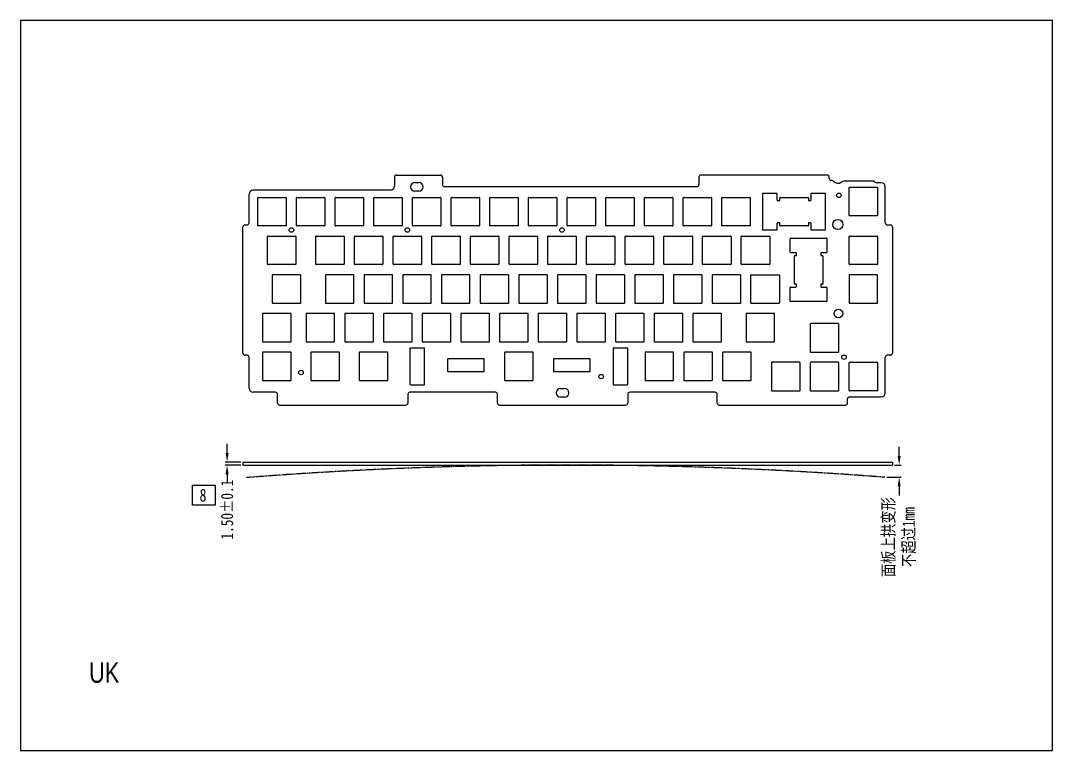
# Model space of a CAD drawing. Header units: inches. Extents: x 1466 to 2556, y -36 to 323.
# Drawn here: x 2049 to 2556, y -36 to 323 of the extents above; entities that cross this region are included whole.
import ezdxf

# ---------------------------------------------------------------- set-up
doc = ezdxf.new("R2010")
doc.units = ezdxf.units.IN
doc.header["$LTSCALE"] = 0.909449
doc.header["$MEASUREMENT"] = 0
doc.header["$PDMODE"] = 3
doc.header["$PDSIZE"] = 0.3125
doc.linetypes.add('CENTER', pattern=[0.6, 0.375, -0.075, 0.075, -0.075])
doc.linetypes.add('PHANTOM', pattern=[0.8, 0.45, -0.05, 0.1, -0.05, 0.1, -0.05])
doc.layers.get('0').update_dxf_attribs({"linetype": 'CONTINUOUS'})
doc.layers.get('Defpoints').update_dxf_attribs({"linetype": 'CONTINUOUS'})
doc.layers.add('1', color=1, linetype='CENTER')
doc.layers.add('DEFAULT_3', color=7, linetype='PHANTOM')
doc.styles.get("Standard").update_dxf_attribs({"font": 'txt', "width": 0.8})
doc.dimstyles.get("Standard").update_dxf_attribs({"dimtxt": 6, "dimasz": 4.5, "dimexe": 1, "dimexo": 1, "dimgap": 0.09, "dimtad": 0, "dimzin": 1, "dimdsep": 46, "dimtxsty": 'Standard', "dimcen": 0.09, "dimclrd": 5, "dimclre": 5, "dimclrt": 1, "dimadec": 0, "dimazin": 0, "dimtp": 0.01, "dimtm": 0.01, "dimtfac": 1, "dimtofl": 0, "dimtmove": 0, "dimatfit": 3, "dimfxl": 1, "dimtolj": 1, "dimtzin": 4, "dimarcsym": 0})

# ---------------------------------------------------------------- blocks, each defined once
blk = doc.blocks.new('*D18')
at = {"layer": 'DEFAULT_3', "color": 3, "linetype": 'ByBlock', "lineweight": -2}
for p, q in [((2150.9, 110.49), (2150.9, 114.99)), ((2157.68, 105.99), (2149.9, 105.99)), ((2157.68, 104.49), (2149.9, 104.49)), ((2150.9, 99.99), (2150.9, 95.49))]:
    blk.add_line(p, q, dxfattribs=at)
at = {"layer": 'DEFAULT_3', "color": 3, "linetype": 'ByBlock'}
for points in [[(2150.15, 110.49), (2151.65, 110.49), (2150.9, 105.99)], [(2150.15, 99.99), (2151.65, 99.99), (2150.9, 104.49)]]:
    blk.add_solid(points, dxfattribs=at)
at = {"layer": 'Defpoints', "color": 0, "linetype": 'ByBlock'}
for p in [(2150.9, 105.99), (2158.68, 105.99), (2158.68, 104.49)]:
    blk.add_point(p, dxfattribs=at)
at = {"layer": 'DEFAULT_3', "color": 3, "linetype": 'ByBlock', "insert": (2150.9, 82.6), "char_height": 6, "attachment_point": 5, "rotation": 90}
blk.add_mtext('\\A1;1.50%%P0.1', dxfattribs=at)
blk = doc.blocks.new('*D24')
at = {"layer": 'DEFAULT_3', "color": 3, "linetype": 'ByBlock', "lineweight": -2}
for p, q in [((2481.1, 108.99), (2481.1, 113.49)), ((2478.78, 104.49), (2482.1, 104.49)), ((2475, 98.49), (2482.1, 98.49)), ((2481.1, 93.99), (2481.1, 89.49))]:
    blk.add_line(p, q, dxfattribs=at)
at = {"layer": 'DEFAULT_3', "color": 3, "linetype": 'ByBlock'}
for points in [[(2480.35, 108.99), (2481.85, 108.99), (2481.1, 104.49)], [(2480.35, 93.99), (2481.85, 93.99), (2481.1, 98.49)]]:
    blk.add_solid(points, dxfattribs=at)
at = {"layer": 'Defpoints', "color": 0, "linetype": 'ByBlock'}
for p in [(2477.78, 104.49), (2481.1, 104.49), (2474, 98.49)]:
    blk.add_point(p, dxfattribs=at)
at = {"layer": 'DEFAULT_3', "color": 3, "linetype": 'ByBlock', "insert": (2481.1, 69.11), "char_height": 6, "attachment_point": 5, "rotation": 90}
blk.add_mtext('\\A1;{\\fSimSun|b0|i0|c134|p2;面板上拱变形}\\P{\\fSimSun|b0|i0|c134|p2;不超过1mm}', dxfattribs=at)

msp = doc.modelspace()

# ---------------------------------------------------------------- linework, layer by layer
for points in [[(2049.467, -35.638), (2556.364, -35.638), (2556.364, 322.773), (2049.467, 322.773)], [(2133.96, 94.626), (2145.053, 94.626), (2145.053, 84.731), (2133.96, 84.731)]]:
    msp.add_lwpolyline(points, close=True)
at = {"layer": '1', "color": 1, "linetype": 'Continuous'}
for p, q in [((2233.138, 245.947), (2233.138, 241.497)), ((2234.138, 246.947), (2255.713, 246.947)), ((2256.713, 245.947), (2256.713, 242.247)), ((2382.713, 245.947), (2382.713, 242.247)), ((2445.713, 246.947), (2383.713, 246.947)), ((2446.713, 245.247), (2446.713, 245.947)), ((2448.056, 244.247), (2447.713, 244.247)), ((2467.916, 243.947), (2453.916, 243.947)), ((2231.138, 239.497), (2163.683, 239.497)), ((2243.138, 243.297), (2245.138, 243.297)), ((2245.138, 238.997), (2243.138, 238.997)), ((2257.713, 241.247), (2381.713, 241.247)), ((2456.478, 227.147), (2456.478, 240.747)), ((2456.678, 240.947), (2470.278, 240.947)), ((2472.278, 243.147), (2470.477, 243.147)), ((2470.478, 240.747), (2470.478, 227.147)), ((2474.278, 223.462), (2474.278, 241.147)), ((2161.683, 223.462), (2161.683, 237.497)), ((2165.948, 222.147), (2165.948, 235.747)), ((2166.148, 235.947), (2179.748, 235.947)), ((2179.948, 235.747), (2179.948, 222.147)), ((2184.948, 222.147), (2184.948, 235.747)), ((2185.148, 235.947), (2198.748, 235.947)), ((2198.948, 235.747), (2198.948, 222.147)), ((2203.948, 222.147), (2203.948, 235.747)), ((2204.148, 235.947), (2217.748, 235.947)), ((2217.948, 235.747), (2217.948, 222.147)), ((2222.948, 222.147), (2222.948, 235.747)), ((2223.148, 235.947), (2236.748, 235.947)), ((2236.948, 235.747), (2236.948, 222.147)), ((2241.948, 222.147), (2241.948, 235.747)), ((2242.148, 235.947), (2255.748, 235.947)), ((2255.948, 235.747), (2255.948, 222.147)), ((2260.948, 222.147), (2260.948, 235.747)), ((2261.148, 235.947), (2274.748, 235.947)), ((2274.948, 235.747), (2274.948, 222.147)), ((2279.948, 222.147), (2279.948, 235.747)), ((2280.148, 235.947), (2293.748, 235.947)), ((2293.948, 235.747), (2293.948, 222.147)), ((2298.948, 222.147), (2298.948, 235.747)), ((2299.148, 235.947), (2312.748, 235.947)), ((2312.948, 235.747), (2312.948, 222.147)), ((2317.948, 222.147), (2317.948, 235.747)), ((2318.148, 235.947), (2331.748, 235.947)), ((2331.948, 235.747), (2331.948, 222.147)), ((2336.948, 222.147), (2336.948, 235.747)), ((2337.148, 235.947), (2350.748, 235.947)), ((2350.948, 235.747), (2350.948, 222.147)), ((2355.948, 222.147), (2355.948, 235.747)), ((2356.148, 235.947), (2369.748, 235.947)), ((2369.948, 235.747), (2369.948, 222.147)), ((2374.948, 222.147), (2374.948, 235.747)), ((2375.148, 235.947), (2388.748, 235.947)), ((2388.948, 235.747), (2388.948, 222.147)), ((2393.948, 222.147), (2393.948, 235.747)), ((2394.148, 235.947), (2407.748, 235.947)), ((2407.948, 235.747), (2407.948, 222.147)), ((2413.973, 237.747), (2413.973, 220.147)), ((2420.973, 237.947), (2414.173, 237.947)), ((2421.173, 234.647), (2421.173, 237.747)), ((2421.373, 234.447), (2422.273, 234.447)), ((2422.473, 234.647), (2422.473, 235.747)), ((2422.673, 235.947), (2436.273, 235.947)), ((2436.473, 235.747), (2436.473, 234.647)), ((2436.673, 234.447), (2437.573, 234.447)), ((2437.773, 237.747), (2437.773, 234.647)), ((2444.773, 237.947), (2437.973, 237.947)), ((2444.973, 220.147), (2444.973, 237.747)), ((2421.173, 220.147), (2421.173, 223.247)), ((2422.273, 223.447), (2421.373, 223.447)), ((2422.473, 222.147), (2422.473, 223.247)), ((2436.473, 223.247), (2436.473, 222.147)), ((2437.573, 223.447), (2436.673, 223.447)), ((2437.773, 223.247), (2437.773, 220.147)), ((2470.278, 226.947), (2456.678, 226.947)), ((2158.683, 159.462), (2158.683, 221.462)), ((2159.683, 222.462), (2160.683, 222.462)), ((2179.748, 221.947), (2166.148, 221.947)), ((2198.748, 221.947), (2185.148, 221.947)), ((2217.748, 221.947), (2204.148, 221.947)), ((2236.748, 221.947), (2223.148, 221.947)), ((2255.748, 221.947), (2242.148, 221.947)), ((2274.748, 221.947), (2261.148, 221.947)), ((2293.748, 221.947), (2280.148, 221.947)), ((2312.748, 221.947), (2299.148, 221.947)), ((2331.748, 221.947), (2318.148, 221.947)), ((2350.748, 221.947), (2337.148, 221.947)), ((2369.748, 221.947), (2356.148, 221.947)), ((2388.748, 221.947), (2375.148, 221.947)), ((2407.748, 221.947), (2394.148, 221.947)), ((2414.173, 219.947), (2420.973, 219.947)), ((2436.273, 221.947), (2422.673, 221.947)), ((2437.973, 219.947), (2444.773, 219.947)), ((2475.278, 222.462), (2476.778, 222.462)), ((2477.778, 221.462), (2477.778, 159.462)), ((2170.713, 203.147), (2170.713, 216.747)), ((2170.913, 216.947), (2184.513, 216.947)), ((2184.713, 216.747), (2184.713, 203.147)), ((2194.478, 203.147), (2194.478, 216.747)), ((2194.678, 216.947), (2208.278, 216.947)), ((2208.478, 216.747), (2208.478, 203.147)), ((2213.478, 203.147), (2213.478, 216.747)), ((2213.678, 216.947), (2227.278, 216.947)), ((2227.478, 216.747), (2227.478, 203.147)), ((2232.478, 203.147), (2232.478, 216.747)), ((2232.678, 216.947), (2246.278, 216.947)), ((2246.478, 216.747), (2246.478, 203.147)), ((2251.478, 203.147), (2251.478, 216.747)), ((2251.678, 216.947), (2265.278, 216.947)), ((2265.478, 216.747), (2265.478, 203.147)), ((2270.478, 203.147), (2270.478, 216.747)), ((2270.678, 216.947), (2284.278, 216.947)), ((2284.478, 216.747), (2284.478, 203.147)), ((2289.478, 203.147), (2289.478, 216.747)), ((2289.678, 216.947), (2303.278, 216.947)), ((2303.478, 216.747), (2303.478, 203.147)), ((2308.478, 203.147), (2308.478, 216.747)), ((2308.678, 216.947), (2322.278, 216.947)), ((2322.478, 216.747), (2322.478, 203.147)), ((2327.478, 203.147), (2327.478, 216.747)), ((2327.678, 216.947), (2341.278, 216.947)), ((2341.478, 216.747), (2341.478, 203.147)), ((2346.478, 203.147), (2346.478, 216.747)), ((2346.678, 216.947), (2360.278, 216.947)), ((2360.478, 216.747), (2360.478, 203.147)), ((2365.478, 203.147), (2365.478, 216.747)), ((2365.678, 216.947), (2379.278, 216.947)), ((2379.478, 216.747), (2379.478, 203.147)), ((2384.478, 203.147), (2384.478, 216.747)), ((2384.678, 216.947), (2398.278, 216.947)), ((2398.478, 216.747), (2398.478, 203.147)), ((2403.478, 203.147), (2403.478, 216.747)), ((2403.678, 216.947), (2417.278, 216.947)), ((2417.478, 216.747), (2417.478, 203.147)), ((2427.618, 209.047), (2427.618, 215.647)), ((2427.918, 215.947), (2445.318, 215.947)), ((2445.618, 215.647), (2445.618, 209.047)), ((2456.478, 203.147), (2456.478, 216.747)), ((2456.678, 216.947), (2470.278, 216.947)), ((2470.478, 216.747), (2470.478, 203.147)), ((2430.418, 208.747), (2427.918, 208.747)), ((2430.618, 207.572), (2430.618, 208.547)), ((2442.618, 208.547), (2442.618, 207.572)), ((2445.318, 208.747), (2442.818, 208.747)), ((2184.513, 202.947), (2170.913, 202.947)), ((2208.278, 202.947), (2194.678, 202.947)), ((2227.278, 202.947), (2213.678, 202.947)), ((2246.278, 202.947), (2232.678, 202.947)), ((2265.278, 202.947), (2251.678, 202.947)), ((2284.278, 202.947), (2270.678, 202.947)), ((2303.278, 202.947), (2289.678, 202.947)), ((2322.278, 202.947), (2308.678, 202.947)), ((2341.278, 202.947), (2327.678, 202.947)), ((2360.278, 202.947), (2346.678, 202.947)), ((2379.278, 202.947), (2365.678, 202.947)), ((2398.278, 202.947), (2384.678, 202.947)), ((2417.278, 202.947), (2403.678, 202.947)), ((2429.593, 193.522), (2429.593, 207.172)), ((2429.793, 207.372), (2430.418, 207.372)), ((2442.818, 207.372), (2443.443, 207.372)), ((2443.643, 207.172), (2443.643, 193.522)), ((2470.278, 202.947), (2456.678, 202.947)), ((2173.098, 197.747), (2173.098, 184.147)), ((2186.898, 197.947), (2173.298, 197.947)), ((2187.098, 184.147), (2187.098, 197.747)), ((2199.243, 197.747), (2199.243, 184.147)), ((2213.043, 197.947), (2199.443, 197.947)), ((2213.243, 184.147), (2213.243, 197.747)), ((2218.243, 197.747), (2218.243, 184.147)), ((2232.043, 197.947), (2218.443, 197.947)), ((2232.243, 184.147), (2232.243, 197.747)), ((2237.243, 197.747), (2237.243, 184.147)), ((2251.043, 197.947), (2237.443, 197.947)), ((2251.243, 184.147), (2251.243, 197.747)), ((2256.243, 197.747), (2256.243, 184.147)), ((2270.043, 197.947), (2256.443, 197.947)), ((2270.243, 184.147), (2270.243, 197.747)), ((2275.243, 197.747), (2275.243, 184.147)), ((2289.043, 197.947), (2275.443, 197.947)), ((2289.243, 184.147), (2289.243, 197.747)), ((2294.243, 197.747), (2294.243, 184.147)), ((2308.043, 197.947), (2294.443, 197.947)), ((2308.243, 184.147), (2308.243, 197.747)), ((2313.243, 197.747), (2313.243, 184.147)), ((2327.043, 197.947), (2313.443, 197.947)), ((2327.243, 184.147), (2327.243, 197.747)), ((2332.243, 197.747), (2332.243, 184.147)), ((2346.043, 197.947), (2332.443, 197.947)), ((2346.243, 184.147), (2346.243, 197.747)), ((2351.243, 197.747), (2351.243, 184.147)), ((2365.043, 197.947), (2351.443, 197.947)), ((2365.243, 184.147), (2365.243, 197.747)), ((2370.243, 197.747), (2370.243, 184.147)), ((2384.043, 197.947), (2370.443, 197.947)), ((2384.243, 184.147), (2384.243, 197.747)), ((2389.243, 197.747), (2389.243, 184.147)), ((2403.043, 197.947), (2389.443, 197.947)), ((2403.243, 184.147), (2403.243, 197.747)), ((2408.218, 184.097), (2408.218, 197.747)), ((2408.418, 197.947), (2422.068, 197.947)), ((2422.268, 197.747), (2422.268, 184.097)), ((2456.478, 197.747), (2456.478, 184.147)), ((2470.278, 197.947), (2456.678, 197.947)), ((2470.478, 184.147), (2470.478, 197.747)), ((2430.418, 193.322), (2429.793, 193.322)), ((2430.618, 192.147), (2430.618, 193.122)), ((2442.618, 193.122), (2442.618, 192.147)), ((2443.443, 193.322), (2442.818, 193.322)), ((2427.618, 185.047), (2427.618, 191.647)), ((2427.918, 191.947), (2430.418, 191.947)), ((2442.818, 191.947), (2445.318, 191.947)), ((2445.618, 191.647), (2445.618, 185.047)), ((2173.298, 183.947), (2186.898, 183.947)), ((2199.443, 183.947), (2213.043, 183.947)), ((2218.443, 183.947), (2232.043, 183.947)), ((2237.443, 183.947), (2251.043, 183.947)), ((2256.443, 183.947), (2270.043, 183.947)), ((2275.443, 183.947), (2289.043, 183.947)), ((2294.443, 183.947), (2308.043, 183.947)), ((2313.443, 183.947), (2327.043, 183.947)), ((2332.443, 183.947), (2346.043, 183.947)), ((2351.443, 183.947), (2365.043, 183.947)), ((2370.443, 183.947), (2384.043, 183.947)), ((2389.443, 183.947), (2403.043, 183.947)), ((2422.068, 183.897), (2408.418, 183.897)), ((2445.318, 184.747), (2427.918, 184.747)), ((2456.678, 183.947), (2470.278, 183.947)), ((2168.318, 178.747), (2168.318, 165.147)), ((2182.118, 178.947), (2168.518, 178.947)), ((2182.318, 165.147), (2182.318, 178.747)), ((2189.753, 178.747), (2189.753, 165.147)), ((2203.553, 178.947), (2189.953, 178.947)), ((2203.753, 165.147), (2203.753, 178.747)), ((2208.753, 178.747), (2208.753, 165.147)), ((2222.553, 178.947), (2208.953, 178.947)), ((2222.753, 165.147), (2222.753, 178.747)), ((2227.753, 178.747), (2227.753, 165.147)), ((2241.553, 178.947), (2227.953, 178.947)), ((2241.753, 165.147), (2241.753, 178.747)), ((2246.753, 178.747), (2246.753, 165.147)), ((2260.553, 178.947), (2246.953, 178.947)), ((2260.753, 165.147), (2260.753, 178.747)), ((2265.753, 178.747), (2265.753, 165.147)), ((2279.553, 178.947), (2265.953, 178.947)), ((2279.753, 165.147), (2279.753, 178.747)), ((2284.753, 178.747), (2284.753, 165.147)), ((2298.553, 178.947), (2284.953, 178.947)), ((2298.753, 165.147), (2298.753, 178.747)), ((2303.753, 178.747), (2303.753, 165.147)), ((2317.553, 178.947), (2303.953, 178.947)), ((2317.753, 165.147), (2317.753, 178.747)), ((2322.753, 178.747), (2322.753, 165.147)), ((2336.553, 178.947), (2322.953, 178.947)), ((2336.753, 165.147), (2336.753, 178.747)), ((2341.753, 178.747), (2341.753, 165.147)), ((2355.553, 178.947), (2341.953, 178.947)), ((2355.753, 165.147), (2355.753, 178.747)), ((2360.753, 178.747), (2360.753, 165.147)), ((2374.553, 178.947), (2360.953, 178.947)), ((2374.753, 165.147), (2374.753, 178.747)), ((2379.753, 178.747), (2379.753, 165.147)), ((2393.553, 178.947), (2379.953, 178.947)), ((2393.753, 165.147), (2393.753, 178.747)), ((2405.898, 178.747), (2405.898, 165.147)), ((2419.698, 178.947), (2406.098, 178.947)), ((2419.898, 165.147), (2419.898, 178.747)), ((2437.428, 173.747), (2437.428, 160.147)), ((2451.228, 173.947), (2437.628, 173.947)), ((2451.428, 160.147), (2451.428, 173.747)), ((2168.518, 164.947), (2182.118, 164.947)), ((2189.953, 164.947), (2203.553, 164.947)), ((2208.953, 164.947), (2222.553, 164.947)), ((2227.953, 164.947), (2241.553, 164.947)), ((2246.953, 164.947), (2260.553, 164.947)), ((2265.953, 164.947), (2279.553, 164.947)), ((2284.953, 164.947), (2298.553, 164.947)), ((2303.953, 164.947), (2317.553, 164.947)), ((2322.953, 164.947), (2336.553, 164.947)), ((2341.953, 164.947), (2355.553, 164.947)), ((2360.953, 164.947), (2374.553, 164.947)), ((2379.953, 164.947), (2393.553, 164.947)), ((2406.098, 164.947), (2419.698, 164.947)), ((2160.683, 158.462), (2159.683, 158.462)), ((2161.683, 142.277), (2161.683, 157.462)), ((2168.318, 159.747), (2168.318, 146.147)), ((2182.118, 159.947), (2168.518, 159.947)), ((2182.318, 146.147), (2182.318, 159.747)), ((2192.083, 159.747), (2192.083, 146.147)), ((2205.883, 159.947), (2192.283, 159.947)), ((2206.083, 146.147), (2206.083, 159.747)), ((2215.848, 159.747), (2215.848, 146.147)), ((2229.648, 159.947), (2216.048, 159.947)), ((2229.848, 146.147), (2229.848, 159.747)), ((2240.753, 161.747), (2240.753, 144.147)), ((2247.753, 161.947), (2240.953, 161.947)), ((2247.953, 144.147), (2247.953, 161.747)), ((2287.253, 159.747), (2287.253, 146.147)), ((2301.053, 159.947), (2287.453, 159.947)), ((2301.253, 146.147), (2301.253, 159.747)), ((2340.553, 161.747), (2340.553, 144.147)), ((2347.553, 161.947), (2340.753, 161.947)), ((2347.753, 144.147), (2347.753, 161.747)), ((2356.278, 159.747), (2356.278, 146.147)), ((2370.078, 159.947), (2356.478, 159.947)), ((2370.278, 146.147), (2370.278, 159.747)), ((2375.328, 159.747), (2375.328, 146.147)), ((2389.128, 159.947), (2375.528, 159.947)), ((2389.328, 146.147), (2389.328, 159.747)), ((2394.378, 159.747), (2394.378, 146.147)), ((2408.178, 159.947), (2394.578, 159.947)), ((2408.378, 146.147), (2408.378, 159.747)), ((2437.628, 159.947), (2451.228, 159.947)), ((2474.278, 139.977), (2474.278, 157.462)), ((2476.778, 158.462), (2475.278, 158.462)), ((2259.253, 156.497), (2259.253, 150.647)), ((2277.053, 156.697), (2259.453, 156.697)), ((2277.253, 150.647), (2277.253, 156.497)), ((2311.253, 156.497), (2311.253, 150.647)), ((2329.053, 156.697), (2311.453, 156.697)), ((2329.253, 150.647), (2329.253, 156.497)), ((2418.378, 154.747), (2418.378, 141.147)), ((2432.178, 154.947), (2418.578, 154.947)), ((2432.378, 141.147), (2432.378, 154.747)), ((2437.428, 154.747), (2437.428, 141.147)), ((2451.228, 154.947), (2437.628, 154.947)), ((2451.428, 141.147), (2451.428, 154.747)), ((2456.478, 141.147), (2456.478, 154.747)), ((2456.678, 154.947), (2470.278, 154.947)), ((2470.478, 154.747), (2470.478, 141.147)), ((2259.453, 150.447), (2277.053, 150.447)), ((2311.453, 150.447), (2329.053, 150.447)), ((2168.518, 145.947), (2182.118, 145.947)), ((2192.283, 145.947), (2205.883, 145.947)), ((2216.048, 145.947), (2229.648, 145.947)), ((2240.953, 143.947), (2247.753, 143.947)), ((2287.453, 145.947), (2301.053, 145.947)), ((2314.713, 142.097), (2316.713, 142.097)), ((2340.753, 143.947), (2347.553, 143.947)), ((2356.478, 145.947), (2370.078, 145.947)), ((2375.528, 145.947), (2389.128, 145.947)), ((2394.578, 145.947), (2408.178, 145.947)), ((2174.713, 140.277), (2163.683, 140.277)), ((2175.713, 134.947), (2175.713, 139.277)), ((2239.713, 139.277), (2239.713, 134.947)), ((2282.713, 140.277), (2240.713, 140.277)), ((2283.713, 134.947), (2283.713, 139.277)), ((2316.713, 137.797), (2314.713, 137.797)), ((2347.713, 139.277), (2347.713, 134.947)), ((2390.713, 140.277), (2348.713, 140.277)), ((2391.713, 134.947), (2391.713, 139.277)), ((2418.578, 140.947), (2432.178, 140.947)), ((2437.628, 140.947), (2451.228, 140.947)), ((2455.713, 134.947), (2455.713, 136.977)), ((2470.278, 140.947), (2456.678, 140.947)), ((2456.713, 137.977), (2472.278, 137.977)), ((2176.713, 133.947), (2238.713, 133.947)), ((2284.713, 133.947), (2346.713, 133.947)), ((2392.713, 133.947), (2454.713, 133.947))]:
    msp.add_line(p, q, dxfattribs=at)
at = {"layer": '1', "color": 1, "linetype": 'ByBlock'}
for centre in [(2451.478, 236.947), (2451.478, 236.947), (2182.448, 219.947), (2239.448, 219.947), (2239.448, 219.947), (2315.448, 219.947), (2315.448, 219.947), (2453.978, 157.447), (2453.978, 157.447), (2187.201, 149.947), (2187.201, 149.947), (2334.713, 147.947), (2334.713, 147.947)]:
    msp.add_circle(centre, 1.1, dxfattribs=at)
at = {"layer": '1', "color": 1, "linetype": 'Continuous'}
for centre, radius in [((2450.937, 222.619), 2.5), ((2451.238, 178.947), 2.15)]:
    msp.add_circle(centre, radius, dxfattribs=at)
for centre, radius, start, end in [((2234.138, 245.947), 1, 90, 180), ((2255.713, 245.947), 1, 0, 90), ((2383.713, 245.947), 1, 90, 180), ((2445.713, 245.947), 1, 0, 90), ((2447.713, 245.247), 1, 180, 270), ((2448.056, 243.247), 1, 39.79182, 90), ((2450.937, 245.647), 2.75, 219.79182, 308.8357), ((2453.916, 241.947), 2, 90, 128.8357), ((2467.916, 241.947), 2, 55.30787, 90), ((2470.477, 245.647), 2.5, 235.30787, 270), ((2163.683, 237.497), 2, 90, 180), ((2231.138, 241.497), 2, 270, 0), ((2243.138, 241.147), 2.15, 90, 270), ((2245.138, 241.147), 2.15, 270, 90), ((2257.713, 242.247), 1, 180, 270), ((2381.713, 242.247), 1, 270, 0), ((2456.678, 240.747), 0.2, 90, 180), ((2470.278, 240.747), 0.2, 0, 90), ((2472.278, 241.147), 2, 0, 90), ((2166.148, 235.747), 0.2, 90, 180), ((2179.748, 235.747), 0.2, 0, 90), ((2185.148, 235.747), 0.2, 90, 180), ((2198.748, 235.747), 0.2, 0, 90), ((2204.148, 235.747), 0.2, 90, 180), ((2217.748, 235.747), 0.2, 0, 90), ((2223.148, 235.747), 0.2, 90, 180), ((2236.748, 235.747), 0.2, 0, 90), ((2242.148, 235.747), 0.2, 90, 180), ((2255.748, 235.747), 0.2, 0, 90), ((2261.148, 235.747), 0.2, 90, 180), ((2274.748, 235.747), 0.2, 0, 90), ((2280.148, 235.747), 0.2, 90, 180), ((2293.748, 235.747), 0.2, 0, 90), ((2299.148, 235.747), 0.2, 90, 180), ((2312.748, 235.747), 0.2, 0, 90), ((2318.148, 235.747), 0.2, 90, 180), ((2331.748, 235.747), 0.2, 0, 90), ((2337.148, 235.747), 0.2, 90, 180), ((2350.748, 235.747), 0.2, 0, 90), ((2356.148, 235.747), 0.2, 90, 180), ((2369.748, 235.747), 0.2, 0, 90), ((2375.148, 235.747), 0.2, 90, 180), ((2388.748, 235.747), 0.2, 0, 90), ((2394.148, 235.747), 0.2, 90, 180), ((2407.748, 235.747), 0.2, 0, 90), ((2414.173, 237.747), 0.2, 90, 180), ((2420.973, 237.747), 0.2, 0, 90), ((2421.373, 234.647), 0.2, 180, 270), ((2422.273, 234.647), 0.2, 270, 0), ((2422.673, 235.747), 0.2, 90, 180), ((2436.273, 235.747), 0.2, 0, 90), ((2436.673, 234.647), 0.2, 180, 270), ((2437.573, 234.647), 0.2, 270, 0), ((2437.973, 237.747), 0.2, 90, 180), ((2444.773, 237.747), 0.2, 0, 90), ((2160.683, 223.462), 1, 270, 0), ((2421.373, 223.247), 0.2, 90, 180), ((2422.273, 223.247), 0.2, 0, 90), ((2436.673, 223.247), 0.2, 90, 180), ((2437.573, 223.247), 0.2, 0, 90), ((2456.678, 227.147), 0.2, 180, 270), ((2470.278, 227.147), 0.2, 270, 0), ((2475.278, 223.462), 1, 180, 270), ((2159.683, 221.462), 1, 90, 180), ((2166.148, 222.147), 0.2, 180, 270), ((2179.748, 222.147), 0.2, 270, 0), ((2185.148, 222.147), 0.2, 180, 270), ((2198.748, 222.147), 0.2, 270, 0), ((2204.148, 222.147), 0.2, 180, 270), ((2217.748, 222.147), 0.2, 270, 0), ((2223.148, 222.147), 0.2, 180, 270), ((2236.748, 222.147), 0.2, 270, 0), ((2242.148, 222.147), 0.2, 180, 270), ((2255.748, 222.147), 0.2, 270, 0), ((2261.148, 222.147), 0.2, 180, 270), ((2274.748, 222.147), 0.2, 270, 0), ((2280.148, 222.147), 0.2, 180, 270), ((2293.748, 222.147), 0.2, 270, 0), ((2299.148, 222.147), 0.2, 180, 270), ((2312.748, 222.147), 0.2, 270, 0), ((2318.148, 222.147), 0.2, 180, 270), ((2331.748, 222.147), 0.2, 270, 0), ((2337.148, 222.147), 0.2, 180, 270), ((2350.748, 222.147), 0.2, 270, 0), ((2356.148, 222.147), 0.2, 180, 270), ((2369.748, 222.147), 0.2, 270, 0), ((2375.148, 222.147), 0.2, 180, 270), ((2388.748, 222.147), 0.2, 270, 0), ((2394.148, 222.147), 0.2, 180, 270), ((2407.748, 222.147), 0.2, 270, 0), ((2414.173, 220.147), 0.2, 180, 270), ((2420.973, 220.147), 0.2, 270, 0), ((2422.673, 222.147), 0.2, 180, 270), ((2436.273, 222.147), 0.2, 270, 0), ((2437.973, 220.147), 0.2, 180, 270), ((2444.773, 220.147), 0.2, 270, 0), ((2476.778, 221.462), 1, 0, 90), ((2170.913, 216.747), 0.2, 90, 180), ((2184.513, 216.747), 0.2, 0, 90), ((2194.678, 216.747), 0.2, 90, 180), ((2208.278, 216.747), 0.2, 0, 90), ((2213.678, 216.747), 0.2, 90, 180), ((2227.278, 216.747), 0.2, 0, 90), ((2232.678, 216.747), 0.2, 90, 180), ((2246.278, 216.747), 0.2, 0, 90), ((2251.678, 216.747), 0.2, 90, 180), ((2265.278, 216.747), 0.2, 0, 90), ((2270.678, 216.747), 0.2, 90, 180), ((2284.278, 216.747), 0.2, 0, 90), ((2289.678, 216.747), 0.2, 90, 180), ((2303.278, 216.747), 0.2, 0, 90), ((2308.678, 216.747), 0.2, 90, 180), ((2322.278, 216.747), 0.2, 0, 90), ((2327.678, 216.747), 0.2, 90, 180), ((2341.278, 216.747), 0.2, 0, 90), ((2346.678, 216.747), 0.2, 90, 180), ((2360.278, 216.747), 0.2, 0, 90), ((2365.678, 216.747), 0.2, 90, 180), ((2379.278, 216.747), 0.2, 0, 90), ((2384.678, 216.747), 0.2, 90, 180), ((2398.278, 216.747), 0.2, 0, 90), ((2403.678, 216.747), 0.2, 90, 180), ((2417.278, 216.747), 0.2, 0, 90), ((2427.918, 215.647), 0.3, 90, 180), ((2445.318, 215.647), 0.3, 0, 90), ((2456.678, 216.747), 0.2, 90, 180), ((2470.278, 216.747), 0.2, 0, 90), ((2427.918, 209.047), 0.3, 180, 270), ((2430.418, 208.547), 0.2, 0, 90), ((2442.818, 208.547), 0.2, 90, 180), ((2445.318, 209.047), 0.3, 270, 0), ((2170.913, 203.147), 0.2, 180, 270), ((2184.513, 203.147), 0.2, 270, 0), ((2194.678, 203.147), 0.2, 180, 270), ((2208.278, 203.147), 0.2, 270, 0), ((2213.678, 203.147), 0.2, 180, 270), ((2227.278, 203.147), 0.2, 270, 0), ((2232.678, 203.147), 0.2, 180, 270), ((2246.278, 203.147), 0.2, 270, 0), ((2251.678, 203.147), 0.2, 180, 270), ((2265.278, 203.147), 0.2, 270, 0), ((2270.678, 203.147), 0.2, 180, 270), ((2284.278, 203.147), 0.2, 270, 0), ((2289.678, 203.147), 0.2, 180, 270), ((2303.278, 203.147), 0.2, 270, 0), ((2308.678, 203.147), 0.2, 180, 270), ((2322.278, 203.147), 0.2, 270, 0), ((2327.678, 203.147), 0.2, 180, 270), ((2341.278, 203.147), 0.2, 270, 0), ((2346.678, 203.147), 0.2, 180, 270), ((2360.278, 203.147), 0.2, 270, 0), ((2365.678, 203.147), 0.2, 180, 270), ((2379.278, 203.147), 0.2, 270, 0), ((2384.678, 203.147), 0.2, 180, 270), ((2398.278, 203.147), 0.2, 270, 0), ((2403.678, 203.147), 0.2, 180, 270), ((2417.278, 203.147), 0.2, 270, 0), ((2429.793, 207.172), 0.2, 90, 180), ((2430.418, 207.572), 0.2, 270, 0), ((2442.818, 207.572), 0.2, 180, 270), ((2443.443, 207.172), 0.2, 0, 90), ((2456.678, 203.147), 0.2, 180, 270), ((2470.278, 203.147), 0.2, 270, 0), ((2173.298, 197.747), 0.2, 90, 180), ((2186.898, 197.747), 0.2, 0, 90), ((2199.443, 197.747), 0.2, 90, 180), ((2213.043, 197.747), 0.2, 0, 90), ((2218.443, 197.747), 0.2, 90, 180), ((2232.043, 197.747), 0.2, 0, 90), ((2237.443, 197.747), 0.2, 90, 180), ((2251.043, 197.747), 0.2, 0, 90), ((2256.443, 197.747), 0.2, 90, 180), ((2270.043, 197.747), 0.2, 0, 90), ((2275.443, 197.747), 0.2, 90, 180), ((2289.043, 197.747), 0.2, 0, 90), ((2294.443, 197.747), 0.2, 90, 180), ((2308.043, 197.747), 0.2, 0, 90), ((2313.443, 197.747), 0.2, 90, 180), ((2327.043, 197.747), 0.2, 0, 90), ((2332.443, 197.747), 0.2, 90, 180), ((2346.043, 197.747), 0.2, 0, 90), ((2351.443, 197.747), 0.2, 90, 180), ((2365.043, 197.747), 0.2, 0, 90), ((2370.443, 197.747), 0.2, 90, 180), ((2384.043, 197.747), 0.2, 0, 90), ((2389.443, 197.747), 0.2, 90, 180), ((2403.043, 197.747), 0.2, 0, 90), ((2408.418, 197.747), 0.2, 90, 180), ((2422.068, 197.747), 0.2, 0, 90), ((2456.678, 197.747), 0.2, 90, 180), ((2470.278, 197.747), 0.2, 0, 90), ((2429.793, 193.522), 0.2, 180, 270), ((2430.418, 193.122), 0.2, 0, 90), ((2442.818, 193.122), 0.2, 90, 180), ((2443.443, 193.522), 0.2, 270, 0), ((2427.918, 191.647), 0.3, 90, 180), ((2430.418, 192.147), 0.2, 270, 0), ((2442.818, 192.147), 0.2, 180, 270), ((2445.318, 191.647), 0.3, 0, 90), ((2173.298, 184.147), 0.2, 180, 270), ((2186.898, 184.147), 0.2, 270, 0), ((2199.443, 184.147), 0.2, 180, 270), ((2213.043, 184.147), 0.2, 270, 0), ((2218.443, 184.147), 0.2, 180, 270), ((2232.043, 184.147), 0.2, 270, 0), ((2237.443, 184.147), 0.2, 180, 270), ((2251.043, 184.147), 0.2, 270, 0), ((2256.443, 184.147), 0.2, 180, 270), ((2270.043, 184.147), 0.2, 270, 0), ((2275.443, 184.147), 0.2, 180, 270), ((2289.043, 184.147), 0.2, 270, 0), ((2294.443, 184.147), 0.2, 180, 270), ((2308.043, 184.147), 0.2, 270, 0), ((2313.443, 184.147), 0.2, 180, 270), ((2327.043, 184.147), 0.2, 270, 0), ((2332.443, 184.147), 0.2, 180, 270), ((2346.043, 184.147), 0.2, 270, 0), ((2351.443, 184.147), 0.2, 180, 270), ((2365.043, 184.147), 0.2, 270, 0), ((2370.443, 184.147), 0.2, 180, 270), ((2384.043, 184.147), 0.2, 270, 0), ((2389.443, 184.147), 0.2, 180, 270), ((2403.043, 184.147), 0.2, 270, 0), ((2408.418, 184.097), 0.2, 180, 270), ((2422.068, 184.097), 0.2, 270, 0), ((2427.918, 185.047), 0.3, 180, 270), ((2445.318, 185.047), 0.3, 270, 0), ((2456.678, 184.147), 0.2, 180, 270), ((2470.278, 184.147), 0.2, 270, 0), ((2168.518, 178.747), 0.2, 90, 180), ((2182.118, 178.747), 0.2, 0, 90), ((2189.953, 178.747), 0.2, 90, 180), ((2203.553, 178.747), 0.2, 0, 90), ((2208.953, 178.747), 0.2, 90, 180), ((2222.553, 178.747), 0.2, 0, 90), ((2227.953, 178.747), 0.2, 90, 180), ((2241.553, 178.747), 0.2, 0, 90), ((2246.953, 178.747), 0.2, 90, 180), ((2260.553, 178.747), 0.2, 0, 90), ((2265.953, 178.747), 0.2, 90, 180), ((2279.553, 178.747), 0.2, 0, 90), ((2284.953, 178.747), 0.2, 90, 180), ((2298.553, 178.747), 0.2, 0, 90), ((2303.953, 178.747), 0.2, 90, 180), ((2317.553, 178.747), 0.2, 0, 90), ((2322.953, 178.747), 0.2, 90, 180), ((2336.553, 178.747), 0.2, 0, 90), ((2341.953, 178.747), 0.2, 90, 180), ((2355.553, 178.747), 0.2, 0, 90), ((2360.953, 178.747), 0.2, 90, 180), ((2374.553, 178.747), 0.2, 0, 90), ((2379.953, 178.747), 0.2, 90, 180), ((2393.553, 178.747), 0.2, 0, 90), ((2406.098, 178.747), 0.2, 90, 180), ((2419.698, 178.747), 0.2, 0, 90), ((2437.628, 173.747), 0.2, 90, 180), ((2451.228, 173.747), 0.2, 0, 90), ((2168.518, 165.147), 0.2, 180, 270), ((2182.118, 165.147), 0.2, 270, 0), ((2189.953, 165.147), 0.2, 180, 270), ((2203.553, 165.147), 0.2, 270, 0), ((2208.953, 165.147), 0.2, 180, 270), ((2222.553, 165.147), 0.2, 270, 0), ((2227.953, 165.147), 0.2, 180, 270), ((2241.553, 165.147), 0.2, 270, 0), ((2246.953, 165.147), 0.2, 180, 270), ((2260.553, 165.147), 0.2, 270, 0), ((2265.953, 165.147), 0.2, 180, 270), ((2279.553, 165.147), 0.2, 270, 0), ((2284.953, 165.147), 0.2, 180, 270), ((2298.553, 165.147), 0.2, 270, 0), ((2303.953, 165.147), 0.2, 180, 270), ((2317.553, 165.147), 0.2, 270, 0), ((2322.953, 165.147), 0.2, 180, 270), ((2336.553, 165.147), 0.2, 270, 0), ((2341.953, 165.147), 0.2, 180, 270), ((2355.553, 165.147), 0.2, 270, 0), ((2360.953, 165.147), 0.2, 180, 270), ((2374.553, 165.147), 0.2, 270, 0), ((2379.953, 165.147), 0.2, 180, 270), ((2393.553, 165.147), 0.2, 270, 0), ((2406.098, 165.147), 0.2, 180, 270), ((2419.698, 165.147), 0.2, 270, 0), ((2159.683, 159.462), 1, 180, 270), ((2160.683, 157.462), 1, 0, 90), ((2168.518, 159.747), 0.2, 90, 180), ((2182.118, 159.747), 0.2, 0, 90), ((2192.283, 159.747), 0.2, 90, 180), ((2205.883, 159.747), 0.2, 0, 90), ((2216.048, 159.747), 0.2, 90, 180), ((2229.648, 159.747), 0.2, 0, 90), ((2240.953, 161.747), 0.2, 90, 180), ((2247.753, 161.747), 0.2, 0, 90), ((2287.453, 159.747), 0.2, 90, 180), ((2301.053, 159.747), 0.2, 0, 90), ((2340.753, 161.747), 0.2, 90, 180), ((2347.553, 161.747), 0.2, 0, 90), ((2356.478, 159.747), 0.2, 90, 180), ((2370.078, 159.747), 0.2, 0, 90), ((2375.528, 159.747), 0.2, 90, 180), ((2389.128, 159.747), 0.2, 0, 90), ((2394.578, 159.747), 0.2, 90, 180), ((2408.178, 159.747), 0.2, 0, 90), ((2437.628, 160.147), 0.2, 180, 270), ((2451.228, 160.147), 0.2, 270, 0), ((2475.278, 157.462), 1, 90, 180), ((2476.778, 159.462), 1, 270, 0), ((2259.453, 156.497), 0.2, 90, 180), ((2277.053, 156.497), 0.2, 0, 90), ((2311.453, 156.497), 0.2, 90, 180), ((2329.053, 156.497), 0.2, 0, 90), ((2418.578, 154.747), 0.2, 90, 180), ((2432.178, 154.747), 0.2, 0, 90), ((2437.628, 154.747), 0.2, 90, 180), ((2451.228, 154.747), 0.2, 0, 90), ((2456.678, 154.747), 0.2, 90, 180), ((2470.278, 154.747), 0.2, 0, 90), ((2259.453, 150.647), 0.2, 180, 270), ((2277.053, 150.647), 0.2, 270, 0), ((2311.453, 150.647), 0.2, 180, 270), ((2329.053, 150.647), 0.2, 270, 0), ((2163.683, 142.277), 2, 180, 270), ((2168.518, 146.147), 0.2, 180, 270), ((2182.118, 146.147), 0.2, 270, 0), ((2192.283, 146.147), 0.2, 180, 270), ((2205.883, 146.147), 0.2, 270, 0), ((2216.048, 146.147), 0.2, 180, 270), ((2229.648, 146.147), 0.2, 270, 0), ((2240.953, 144.147), 0.2, 180, 270), ((2247.753, 144.147), 0.2, 270, 0), ((2287.453, 146.147), 0.2, 180, 270), ((2301.053, 146.147), 0.2, 270, 0), ((2314.713, 139.947), 2.15, 90, 270), ((2316.713, 139.947), 2.15, 270, 90), ((2340.753, 144.147), 0.2, 180, 270), ((2347.553, 144.147), 0.2, 270, 0), ((2356.478, 146.147), 0.2, 180, 270), ((2370.078, 146.147), 0.2, 270, 0), ((2375.528, 146.147), 0.2, 180, 270), ((2389.128, 146.147), 0.2, 270, 0), ((2394.578, 146.147), 0.2, 180, 270), ((2408.178, 146.147), 0.2, 270, 0), ((2174.713, 139.277), 1, 0, 90), ((2240.713, 139.277), 1, 90, 180), ((2282.713, 139.277), 1, 0, 90), ((2348.713, 139.277), 1, 90, 180), ((2390.713, 139.277), 1, 0, 90), ((2418.578, 141.147), 0.2, 180, 270), ((2432.178, 141.147), 0.2, 270, 0), ((2437.628, 141.147), 0.2, 180, 270), ((2451.228, 141.147), 0.2, 270, 0), ((2456.713, 136.977), 1, 90, 180), ((2456.678, 141.147), 0.2, 180, 270), ((2470.278, 141.147), 0.2, 270, 0), ((2472.278, 139.977), 2, 270, 0), ((2176.713, 134.947), 1, 180, 270), ((2238.713, 134.947), 1, 270, 0), ((2284.713, 134.947), 1, 180, 270), ((2346.713, 134.947), 1, 270, 0), ((2392.713, 134.947), 1, 180, 270), ((2454.713, 134.947), 1, 270, 0)]:
    msp.add_arc(centre, radius, start, end, dxfattribs=at)
at = {"layer": 'DEFAULT_3', "linetype": 'ByBlock'}
for p, q in [((2158.683, 105.989), (2158.683, 104.489)), ((2158.683, 105.989), (2477.778, 105.989)), ((2158.683, 104.489), (2477.778, 104.489)), ((2477.778, 105.989), (2477.778, 104.489))]:
    msp.add_line(p, q, dxfattribs=at)
at = {"layer": 'DEFAULT_3', "linetype": 'CENTER'}
msp.add_arc((2318.23, -1919.816), 2024.306, 85.586689, 94.469164, dxfattribs=at)

# ---------------------------------------------------------------- texts
at = {"color": 2, "linetype": 'Continuous', "insert": (2140.774, 92.872), "char_height": 6.3, "width": 63.00787, "attachment_point": 3, "line_spacing_factor": 0.9}
msp.add_mtext('{\\fSimSun|b0|i0|c134|p2;8}', dxfattribs=at)
at = {"layer": 'DEFAULT_3', "linetype": 'ByBlock', "insert": (2083.107, 7.583), "char_height": 10, "attachment_point": 1}
msp.add_mtext('{\\fDengXian|b0|i0|c134|p2;UK}', dxfattribs=at)

# ---------------------------------------------------------------- dimensions: what is measured, and where the dimension line sits
at = {"layer": 'DEFAULT_3', "linetype": 'ByBlock'}
for base, p1, p2, text, picture, middle in [((2150.897, 105.989), (2158.683, 104.489), (2158.683, 105.989), '<>%%P0.1', '*D18', (2150.897, 82.599)), ((2481.103, 104.489), (2474.002, 98.487), (2477.778, 104.489), '{\\fSimSun|b0|i0|c134|p2;面板上拱变形}\\P{\\fSimSun|b0|i0|c134|p2;不超过1mm}', '*D24', (2481.103, 69.111))]:
    dim = msp.add_linear_dim(base=base, p1=p1, p2=p2, angle=90, text=text, dimstyle='Standard', override={"dimclrd": 3, "dimclre": 3, "dimclrt": 3, "dimtfillclr": 256}, dxfattribs=at)
    dim.commit()
    dim.dimension.update_dxf_attribs({"geometry": picture, "text_midpoint": middle, "dimtype": 160})

doc.saveas('drawing.dxf')
